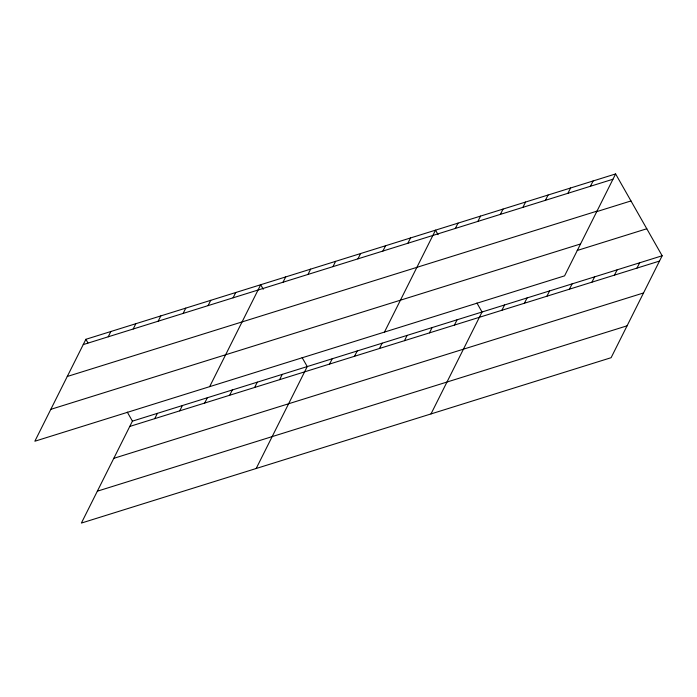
<?xml version="1.0" encoding="UTF-8"?>
<svg xmlns="http://www.w3.org/2000/svg" width="697" height="697" viewBox="0 0 697 697"><rect width="100%" height="100%" fill="white"/><g stroke="black" fill="none" stroke-linecap="round" stroke-linejoin="round"><path stroke-width="1.05" d="M615.617 173.936L85.888 339.3L34.85 441.227L564.579 275.855L615.617 173.936L662.15 255.773L611.112 357.7L81.383 523.064L132.421 421.145L662.15 255.773M108.209 336.808L110.858 331.502M133.179 329.01L135.837 323.713M158.158 321.212L160.807 315.915M183.128 313.415L185.777 308.118M208.098 305.617L210.755 300.32M154.743 418.644L157.4 413.347M233.077 297.828L235.725 292.522M179.713 410.847L182.37 405.549M209.658 386.652L260.695 284.733L263.257 289.229M204.691 403.058L207.34 397.76M283.017 282.233L285.674 276.936M229.662 395.26L232.319 389.963M307.987 274.435L310.644 269.138M254.632 387.462L257.289 382.165M332.966 266.637L335.614 261.34M279.61 379.665L282.259 374.367M357.936 258.848L360.593 253.542M256.191 468.497L307.238 366.57L302.115 357.57M382.906 251.051L385.563 245.753M329.55 364.078L332.208 358.781M407.884 243.253L410.533 237.956M354.529 356.28L357.178 350.983M384.465 332.077L435.512 230.158L438.065 234.662M379.499 348.483L382.148 343.185M455.368 228.433L458.025 223.127M404.469 340.685L407.126 335.388M477.881 221.402L480.538 216.105M429.448 332.887L432.096 327.59M500.394 214.371L503.051 209.074M454.418 325.098L457.066 319.801M522.907 207.349L525.564 202.043M431.007 413.922L482.045 312.003L476.922 302.995M545.42 200.318L548.077 195.021M501.901 310.27L504.558 304.972M567.933 193.287L570.59 187.99M524.414 303.247L527.071 297.941M590.446 186.256L593.103 180.959M546.927 296.216L549.584 290.919M569.44 289.185L572.098 283.888M591.953 282.163L594.611 276.857M614.466 275.132L617.124 269.835M636.98 268.101L639.637 262.804M83.239 344.597L612.959 179.234M67.269 376.485L596.998 211.121M596.179 211.801L630.968 200.945M50.82 409.339L580.54 243.967M577.203 250.493L646.79 228.764M129.773 426.442L659.493 261.07M113.803 458.33L643.531 292.958M97.353 491.185L627.082 325.813M85.888 339.3L87.935 342.907M127.307 412.145L132.421 421.145"/></g></svg>
